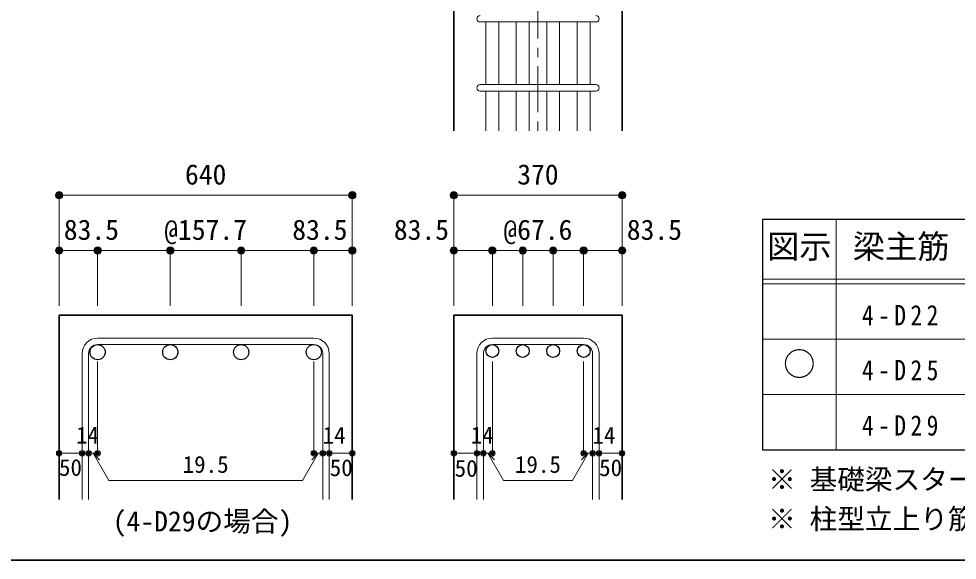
# Model space of a CAD drawing. Units: millimetres at full size, sheet at 1:20; details may follow other scales. Extents: x -3982 to 3969, y -2797 to 2801.
# Drawn here: x -648 to 1388, y 2 to 1177 of the extents above; entities that cross this region are included whole.
import ezdxf
from ezdxf.enums import TextEntityAlignment as Align

# ---------------------------------------------------------------- set-up
doc = ezdxf.new("R2010")
doc.units = ezdxf.units.MM
doc.header["$LTSCALE"] = 20
doc.header["$PDMODE"] = 32
doc.header["$PDSIZE"] = 12
doc.linetypes.add('CHAIN1', pattern=[8, 5, -1, 1, -1])
for name, color, linetype, lineweight in [('6-1_躯体線', 2, 'Continuous', 35), ('6-5_梁主筋', 7, 'Continuous', 18), ('6-6_S.T.P.', 7, 'Continuous', 18), ('6-7_文字', 7, 'Continuous', 18), ('6-D_寸法', 4, 'Continuous', 9), ('6-E_枠', 7, 'Continuous', 18), ('F-0_枠', 6, 'Continuous', 40)]:
    doc.layers.add(name, color=color, linetype=linetype, lineweight=lineweight)
doc.styles.add('ＭＳ ゴシック', font='')
doc.styles.get('ＭＳ ゴシック').set_extended_font_data('MS Gothic')

msp = doc.modelspace()

# ---------------------------------------------------------------- linework, layer by layer
at = {"layer": '6-1_躯体線'}
for p, q in [((660.79, 934.12), (660.79, 1334.12)), ((-560.46, 534.12), (-560.46, 134.12)), ((-560.46, 534.12), (75.54, 534.12)), ((75.54, 534.12), (75.54, 134.12)), ((295.79, 534.12), (295.79, 134.12)), ((295.79, 534.12), (660.79, 534.12)), ((660.79, 534.12), (660.79, 134.12))]:
    msp.add_line(p, q, dxfattribs=at)
msp.add_lwpolyline([(295.79, 934.12), (295.79, 1334.12), (128.29, 1334.12)], dxfattribs=at)
at = {"layer": '6-5_梁主筋'}
for p, q in [((365.29, 1170.12), (365.29, 1034.12)), ((393.29, 1170.12), (393.29, 1034.12)), ((431.29, 1170.12), (431.29, 1034.12)), ((459.29, 1170.12), (459.29, 1034.12)), ((497.29, 1170.12), (497.29, 1034.12)), ((525.29, 1170.12), (525.29, 1034.12)), ((563.29, 1170.12), (563.29, 1034.12)), ((591.29, 1170.12), (591.29, 1034.12)), ((365.29, 1020.12), (365.29, 934.12)), ((393.29, 1020.12), (393.29, 934.12)), ((431.29, 1020.12), (431.29, 934.12)), ((459.29, 1020.12), (459.29, 934.12)), ((497.29, 1020.12), (497.29, 934.12)), ((525.29, 1020.12), (525.29, 934.12)), ((563.29, 1020.12), (563.29, 934.12)), ((591.29, 1020.12), (591.29, 934.12))]:
    msp.add_line(p, q, dxfattribs=at)
at = {"layer": '6-5_梁主筋', "color": 3, "lineweight": 25}
for centre, radius in [((-476.96, 453.62), 16.5), ((-319.3, 453.62), 16.5), ((-165.63, 453.62), 16.5), ((-7.96, 453.62), 16.5), ((379.29, 456.12), 14), ((445.29, 456.12), 14), ((511.29, 456.12), 14), ((577.29, 456.12), 14)]:
    msp.add_circle(centre, radius, dxfattribs=at)
at = {"layer": '6-6_S.T.P.'}
for p, q in [((352.79, 1170.12), (603.79, 1170.12)), ((352.79, 1034.12), (603.79, 1034.12)), ((352.79, 1020.12), (603.79, 1020.12)), ((-7.96, 484.12), (-476.96, 484.12)), ((-7.96, 470.12), (-476.96, 470.12)), ((577.29, 484.12), (379.29, 484.12)), ((577.29, 470.12), (379.29, 470.12)), ((-510.46, 450.62), (-510.46, 134.12)), ((-496.46, 450.62), (-496.46, 134.12)), ((11.54, 450.62), (11.54, 134.12)), ((25.54, 450.62), (25.54, 134.12)), ((345.79, 450.62), (345.79, 134.12)), ((359.79, 450.62), (359.79, 134.12)), ((596.79, 450.62), (596.79, 134.12)), ((610.79, 450.62), (610.79, 134.12))]:
    msp.add_line(p, q, dxfattribs=at)
for centre, radius, start, end in [((352.79, 1177.12), 7, 90, 270), ((603.79, 1177.12), 7, 270, 90), ((352.79, 1027.12), 7, 90, 270), ((603.79, 1027.12), 7, 270, 90), ((-476.96, 450.62), 33.5, 90, 180), ((-476.96, 450.62), 19.5, 90, 180), ((-7.96, 450.62), 33.5, 0, 90), ((-7.96, 450.62), 19.5, 0, 90), ((379.29, 450.62), 33.5, 90, 180), ((379.29, 450.62), 19.5, 90, 180), ((577.29, 450.62), 33.5, 0, 90), ((577.29, 450.62), 19.5, 0, 90)]:
    msp.add_arc(centre, radius, start, end, dxfattribs=at)
at = {"layer": '6-D_寸法', "linetype": 'CHAIN1'}
msp.add_line((478.29, 2034.12), (478.29, 934.12), dxfattribs=at)
at = {"layer": '6-D_寸法'}
for p, q in [((-560.46, 794.12), (-560.46, 674.12)), ((-560.46, 794.12), (75.54, 794.12)), ((75.54, 794.12), (75.54, 674.12)), ((295.79, 794.12), (660.79, 794.12)), ((660.79, 794.12), (660.79, 674.12)), ((-560.46, 674.12), (-560.46, 554.12)), ((-476.96, 674.12), (-476.96, 554.12)), ((-319.3, 674.12), (-319.3, 554.12)), ((-319.3, 674.12), (-165.63, 674.12)), ((-165.63, 674.12), (-165.63, 554.12)), ((-165.63, 674.12), (-7.96, 674.12)), ((-7.96, 674.12), (-7.96, 554.12)), ((-7.96, 674.12), (75.54, 674.12)), ((75.54, 674.12), (75.54, 554.12)), ((295.79, 674.12), (295.79, 554.12)), ((379.29, 674.12), (379.29, 554.12)), ((445.29, 674.12), (445.29, 554.12)), ((511.29, 674.12), (511.29, 554.12)), ((577.29, 674.12), (577.29, 554.12)), ((577.29, 674.12), (660.79, 674.12)), ((660.79, 674.12), (660.79, 554.12)), ((-476.96, 234.12), (-476.96, 433.45)), ((-7.96, 234.12), (-7.96, 433.45)), ((379.29, 234.12), (379.29, 433.45)), ((577.29, 234.12), (577.29, 433.45)), ((-560.46, 234.12), (-510.46, 234.12)), ((-510.46, 234.12), (-476.96, 234.12)), ((-486.71, 234.12), (-472.57, 219.98)), ((-486.71, 234.12), (-452.49, 174.85)), ((1.79, 234.12), (-32.44, 174.85)), ((1.79, 234.12), (-12.36, 219.98)), ((-7.96, 234.12), (75.54, 234.12)), ((11.54, 234.12), (25.54, 234.12)), ((295.79, 234.12), (345.79, 234.12)), ((345.79, 234.12), (379.29, 234.12)), ((369.54, 234.12), (383.68, 219.98)), ((369.54, 234.12), (403.76, 174.85)), ((587.04, 234.12), (552.82, 174.85)), ((587.04, 234.12), (572.9, 219.98)), ((577.29, 234.12), (660.79, 234.12)), ((596.79, 234.12), (610.79, 234.12)), ((-452.49, 174.85), (-32.44, 174.85)), ((403.76, 174.85), (552.82, 174.85))]:
    msp.add_line(p, q, dxfattribs=at)
for points in [[(295.79, 794.12), (295.79, 674.12), (379.29, 674.12)], [(-560.46, 674.12), (-476.96, 674.12), (-319.3, 674.12)], [(379.29, 674.12), (445.29, 674.12), (511.29, 674.12), (577.29, 674.12)]]:
    msp.add_lwpolyline(points, dxfattribs=at)
for centre, radius in [((-560.46, 794.12), 8), ((-560.46, 794.12), 7.2), ((-560.46, 794.12), 6.4), ((-560.46, 794.12), 5.6), ((-560.46, 794.12), 4.8), ((-560.46, 794.12), 4), ((-560.46, 794.12), 3.2), ((-560.46, 794.12), 2.4), ((-560.46, 794.12), 1.6), ((-560.46, 794.12), 0.8), ((75.54, 794.12), 8), ((75.54, 794.12), 7.2), ((75.54, 794.12), 6.4), ((75.54, 794.12), 5.6), ((75.54, 794.12), 4.8), ((75.54, 794.12), 4), ((75.54, 794.12), 3.2), ((75.54, 794.12), 2.4), ((75.54, 794.12), 1.6), ((75.54, 794.12), 0.8), ((295.79, 794.12), 8), ((295.79, 794.12), 7.2), ((295.79, 794.12), 6.4), ((295.79, 794.12), 5.6), ((295.79, 794.12), 4.8), ((295.79, 794.12), 4), ((295.79, 794.12), 3.2), ((295.79, 794.12), 2.4), ((295.79, 794.12), 1.6), ((295.79, 794.12), 0.8), ((660.79, 794.12), 8), ((660.79, 794.12), 7.2), ((660.79, 794.12), 6.4), ((660.79, 794.12), 5.6), ((660.79, 794.12), 4.8), ((660.79, 794.12), 4), ((660.79, 794.12), 3.2), ((660.79, 794.12), 2.4), ((660.79, 794.12), 1.6), ((660.79, 794.12), 0.8), ((-560.46, 674.12), 8), ((-560.46, 674.12), 7.2), ((-560.46, 674.12), 6.4), ((-560.46, 674.12), 5.6), ((-560.46, 674.12), 4.8), ((-560.46, 674.12), 4), ((-560.46, 674.12), 3.2), ((-560.46, 674.12), 2.4), ((-560.46, 674.12), 1.6), ((-560.46, 674.12), 0.8), ((-476.96, 674.12), 8), ((-476.96, 674.12), 7.2), ((-476.96, 674.12), 6.4), ((-476.96, 674.12), 5.6), ((-476.96, 674.12), 4.8), ((-476.96, 674.12), 4), ((-476.96, 674.12), 3.2), ((-476.96, 674.12), 2.4), ((-476.96, 674.12), 1.6), ((-476.96, 674.12), 0.8), ((-319.3, 674.12), 8), ((-319.3, 674.12), 7.2), ((-319.3, 674.12), 6.4), ((-319.3, 674.12), 5.6), ((-319.3, 674.12), 4.8), ((-319.3, 674.12), 4), ((-319.3, 674.12), 3.2), ((-319.3, 674.12), 2.4), ((-319.3, 674.12), 1.6), ((-319.3, 674.12), 0.8), ((-165.63, 674.12), 8), ((-165.63, 674.12), 7.2), ((-165.63, 674.12), 6.4), ((-165.63, 674.12), 5.6), ((-165.63, 674.12), 4.8), ((-165.63, 674.12), 4), ((-165.63, 674.12), 3.2), ((-165.63, 674.12), 2.4), ((-165.63, 674.12), 1.6), ((-165.63, 674.12), 0.8), ((-7.96, 674.12), 8), ((-7.96, 674.12), 7.2), ((-7.96, 674.12), 6.4), ((-7.96, 674.12), 5.6), ((-7.96, 674.12), 4.8), ((-7.96, 674.12), 4), ((-7.96, 674.12), 3.2), ((-7.96, 674.12), 2.4), ((-7.96, 674.12), 1.6), ((-7.96, 674.12), 0.8), ((75.54, 674.12), 8), ((75.54, 674.12), 7.2), ((75.54, 674.12), 6.4), ((75.54, 674.12), 5.6), ((75.54, 674.12), 4.8), ((75.54, 674.12), 4), ((75.54, 674.12), 3.2), ((75.54, 674.12), 2.4), ((75.54, 674.12), 1.6), ((75.54, 674.12), 0.8), ((295.79, 674.12), 8), ((295.79, 674.12), 7.2), ((295.79, 674.12), 6.4), ((295.79, 674.12), 5.6), ((295.79, 674.12), 4.8), ((295.79, 674.12), 4), ((295.79, 674.12), 3.2), ((295.79, 674.12), 2.4), ((295.79, 674.12), 1.6), ((295.79, 674.12), 0.8), ((379.29, 674.12), 8), ((379.29, 674.12), 7.2), ((379.29, 674.12), 6.4), ((379.29, 674.12), 5.6), ((379.29, 674.12), 4.8), ((379.29, 674.12), 4), ((379.29, 674.12), 3.2), ((379.29, 674.12), 2.4), ((379.29, 674.12), 1.6), ((379.29, 674.12), 0.8), ((445.29, 674.12), 8), ((445.29, 674.12), 7.2), ((445.29, 674.12), 6.4), ((445.29, 674.12), 5.6), ((445.29, 674.12), 4.8), ((445.29, 674.12), 4), ((445.29, 674.12), 3.2), ((445.29, 674.12), 2.4), ((445.29, 674.12), 1.6), ((445.29, 674.12), 0.8), ((511.29, 674.12), 8), ((511.29, 674.12), 7.2), ((511.29, 674.12), 6.4), ((511.29, 674.12), 5.6), ((511.29, 674.12), 4.8), ((511.29, 674.12), 4), ((511.29, 674.12), 3.2), ((511.29, 674.12), 2.4), ((511.29, 674.12), 1.6), ((511.29, 674.12), 0.8), ((577.29, 674.12), 8), ((577.29, 674.12), 7.2), ((577.29, 674.12), 6.4), ((577.29, 674.12), 5.6), ((577.29, 674.12), 4.8), ((577.29, 674.12), 4), ((577.29, 674.12), 3.2), ((577.29, 674.12), 2.4), ((577.29, 674.12), 1.6), ((577.29, 674.12), 0.8), ((660.79, 674.12), 8), ((660.79, 674.12), 7.2), ((660.79, 674.12), 6.4), ((660.79, 674.12), 5.6), ((660.79, 674.12), 4.8), ((660.79, 674.12), 4), ((660.79, 674.12), 3.2), ((660.79, 674.12), 2.4), ((660.79, 674.12), 1.6), ((660.79, 674.12), 0.8), ((-560.46, 234.12), 4), ((-560.46, 234.12), 3.6), ((-560.46, 234.12), 3.2), ((-560.46, 234.12), 2.8), ((-560.46, 234.12), 2.4), ((-560.46, 234.12), 2), ((-560.46, 234.12), 1.6), ((-560.46, 234.12), 1.2), ((-560.46, 234.12), 0.8), ((-560.46, 234.12), 0.4), ((-510.46, 234.12), 4), ((-510.46, 234.12), 3.6), ((-510.46, 234.12), 3.2), ((-510.46, 234.12), 2.8), ((-510.46, 234.12), 2.4), ((-510.46, 234.12), 2), ((-510.46, 234.12), 1.6), ((-510.46, 234.12), 1.2), ((-510.46, 234.12), 0.8), ((-510.46, 234.12), 0.4), ((-496.46, 234.12), 4), ((-496.46, 234.12), 3.6), ((-496.46, 234.12), 3.2), ((-496.46, 234.12), 2.8), ((-496.46, 234.12), 2.4), ((-496.46, 234.12), 2), ((-496.46, 234.12), 1.6), ((-496.46, 234.12), 1.2), ((-496.46, 234.12), 0.8), ((-496.46, 234.12), 0.4), ((-476.96, 234.12), 4), ((-476.96, 234.12), 3.6), ((-476.96, 234.12), 3.2), ((-476.96, 234.12), 2.8), ((-476.96, 234.12), 2.4), ((-476.96, 234.12), 2), ((-476.96, 234.12), 1.6), ((-476.96, 234.12), 1.2), ((-476.96, 234.12), 0.8), ((-476.96, 234.12), 0.4), ((-7.96, 234.12), 4), ((-7.96, 234.12), 3.6), ((-7.96, 234.12), 3.2), ((-7.96, 234.12), 2.8), ((-7.96, 234.12), 2.4), ((-7.96, 234.12), 2), ((-7.96, 234.12), 1.6), ((-7.96, 234.12), 1.2), ((-7.96, 234.12), 0.8), ((-7.96, 234.12), 0.4), ((11.54, 234.12), 4), ((11.54, 234.12), 3.6), ((11.54, 234.12), 3.2), ((11.54, 234.12), 2.8), ((11.54, 234.12), 2.4), ((11.54, 234.12), 2), ((11.54, 234.12), 1.6), ((11.54, 234.12), 1.2), ((11.54, 234.12), 0.8), ((11.54, 234.12), 0.4), ((25.54, 234.12), 4), ((25.54, 234.12), 3.6), ((25.54, 234.12), 3.2), ((25.54, 234.12), 2.8), ((25.54, 234.12), 2.4), ((25.54, 234.12), 2), ((25.54, 234.12), 1.6), ((25.54, 234.12), 1.2), ((25.54, 234.12), 0.8), ((25.54, 234.12), 0.4), ((75.54, 234.12), 4), ((75.54, 234.12), 3.6), ((75.54, 234.12), 3.2), ((75.54, 234.12), 2.8), ((75.54, 234.12), 2.4), ((75.54, 234.12), 2), ((75.54, 234.12), 1.6), ((75.54, 234.12), 1.2), ((75.54, 234.12), 0.8), ((75.54, 234.12), 0.4), ((295.79, 234.12), 4), ((295.79, 234.12), 3.6), ((295.79, 234.12), 3.2), ((295.79, 234.12), 2.8), ((295.79, 234.12), 2.4), ((295.79, 234.12), 2), ((295.79, 234.12), 1.6), ((295.79, 234.12), 1.2), ((295.79, 234.12), 0.8), ((295.79, 234.12), 0.4), ((345.79, 234.12), 4), ((345.79, 234.12), 3.6), ((345.79, 234.12), 3.2), ((345.79, 234.12), 2.8), ((345.79, 234.12), 2.4), ((345.79, 234.12), 2), ((345.79, 234.12), 1.6), ((345.79, 234.12), 1.2), ((345.79, 234.12), 0.8), ((345.79, 234.12), 0.4), ((359.79, 234.12), 4), ((359.79, 234.12), 3.6), ((359.79, 234.12), 3.2), ((359.79, 234.12), 2.8), ((359.79, 234.12), 2.4), ((359.79, 234.12), 2), ((359.79, 234.12), 1.6), ((359.79, 234.12), 1.2), ((359.79, 234.12), 0.8), ((359.79, 234.12), 0.4), ((379.29, 234.12), 4), ((379.29, 234.12), 3.6), ((379.29, 234.12), 3.2), ((379.29, 234.12), 2.8), ((379.29, 234.12), 2.4), ((379.29, 234.12), 2), ((379.29, 234.12), 1.6), ((379.29, 234.12), 1.2), ((379.29, 234.12), 0.8), ((379.29, 234.12), 0.4), ((577.29, 234.12), 4), ((577.29, 234.12), 3.6), ((577.29, 234.12), 3.2), ((577.29, 234.12), 2.8), ((577.29, 234.12), 2.4), ((577.29, 234.12), 2), ((577.29, 234.12), 1.6), ((577.29, 234.12), 1.2), ((577.29, 234.12), 0.8), ((577.29, 234.12), 0.4), ((596.79, 234.12), 4), ((596.79, 234.12), 3.6), ((596.79, 234.12), 3.2), ((596.79, 234.12), 2.8), ((596.79, 234.12), 2.4), ((596.79, 234.12), 2), ((596.79, 234.12), 1.6), ((596.79, 234.12), 1.2), ((596.79, 234.12), 0.8), ((596.79, 234.12), 0.4), ((610.79, 234.12), 4), ((610.79, 234.12), 3.6), ((610.79, 234.12), 3.2), ((610.79, 234.12), 2.8), ((610.79, 234.12), 2.4), ((610.79, 234.12), 2), ((610.79, 234.12), 1.6), ((610.79, 234.12), 1.2), ((610.79, 234.12), 0.8), ((610.79, 234.12), 0.4), ((660.79, 234.12), 4), ((660.79, 234.12), 3.6), ((660.79, 234.12), 3.2), ((660.79, 234.12), 2.8), ((660.79, 234.12), 2.4), ((660.79, 234.12), 2), ((660.79, 234.12), 1.6), ((660.79, 234.12), 1.2), ((660.79, 234.12), 0.8), ((660.79, 234.12), 0.4)]:
    msp.add_circle(centre, radius, dxfattribs=at)
at = {"layer": '6-D_寸法', "color": 7}
for p in [(-560.46, 794.12), (75.54, 794.12), (295.79, 794.12), (660.79, 794.12), (-560.46, 674.12), (-476.96, 674.12), (-319.3, 674.12), (-165.63, 674.12), (-7.96, 674.12), (75.54, 674.12), (295.79, 674.12), (379.29, 674.12), (445.29, 674.12), (511.29, 674.12), (577.29, 674.12), (660.79, 674.12), (-560.46, 234.12), (-510.46, 234.12), (-496.46, 234.12), (-476.96, 234.12), (-7.96, 234.12), (11.54, 234.12), (25.54, 234.12), (75.54, 234.12), (295.79, 234.12), (345.79, 234.12), (359.79, 234.12), (379.29, 234.12), (577.29, 234.12), (596.79, 234.12), (610.79, 234.12), (660.79, 234.12)]:
    msp.add_point(p, dxfattribs=at)
at = {"layer": '6-E_枠', "color": 3, "lineweight": 25}
for p, q in [((965.14, 741.85), (965.14, 241.85)), ((965.14, 741.85), (2406.83, 741.85)), ((965.14, 241.85), (2406.83, 241.85))]:
    msp.add_line(p, q, dxfattribs=at)
at = {"layer": '6-E_枠'}
for p, q in [((1125.14, 741.85), (1125.14, 241.85)), ((965.14, 611.85), (2406.83, 611.85)), ((965.14, 601.85), (2406.83, 601.85)), ((965.14, 481.85), (2406.83, 481.85)), ((965.14, 361.85), (2406.83, 361.85))]:
    msp.add_line(p, q, dxfattribs=at)
at = {"layer": 'F-0_枠', "color": 2, "lineweight": 35}
msp.add_line((2482.4, 1.97), (-3981.92, 1.97), dxfattribs=at)

# ---------------------------------------------------------------- texts
at = {"layer": '6-5_梁主筋', "style": 'ＭＳ ゴシック'}
msp.add_text('(4-D29の場合)', height=43.99, dxfattribs=at).set_placement((-444.07, 51.33), align=Align.BOTTOM_LEFT)
at = {"layer": '6-7_文字', "color": 2, "style": 'ＭＳ ゴシック'}
for s, p in [('図示', (975.14, 641.85)), ('梁主筋', (1160.98, 641.85)), ('○', (1010.14, 386.85))]:
    msp.add_text(s, height=51.32, dxfattribs=at).set_placement(p, align=Align.BOTTOM_LEFT)
at = {"layer": '6-7_文字', "style": 'ＭＳ ゴシック'}
for s, p in [('※ 基礎梁スターラップ     D13 @300', (977.51, 142.13)), ('※ 柱型立上り筋●は引張側領域時', (977.51, 56.45))]:
    msp.add_text(s, height=43.99, dxfattribs=at).set_placement(p, align=Align.BOTTOM_LEFT)
at = {"layer": '6-7_文字', "char_height": 43.99, "attachment_point": 7, "style": 'ＭＳ ゴシック'}
for s, insert in [('\\T1.38;\\W0.85;4-D22', (1180.98, 511.85)), ('\\T1.38;\\W0.85;4-D25', (1180.98, 391.85)), ('\\T1.38;\\W0.85;4-D29', (1180.98, 271.85))]:
    msp.add_mtext(s, dxfattribs=dict(at, insert=insert))
at = {"layer": '6-D_寸法', "style": 'ＭＳ ゴシック'}
for s, height, p in [('640', 43.99, (-287.46, 804.12)), ('370', 43.99, (433.29, 804.12)), ('83.5', 43.99, (-550.28, 684.12)), ('@157.7', 43.99, (-332.46, 684.12)), ('83.5', 43.99, (-54.65, 684.12)), ('83.5', 43.99, (165.61, 684.12)), ('@67.6', 43.99, (403.29, 684.12)), ('83.5', 43.99, (670.97, 684.12)), ('14', 36.66, (-523.78, 244.2)), ('14', 36.66, (11.15, 244.12)), ('14', 36.66, (332.48, 244.2)), ('14', 36.66, (596.4, 244.12)), ('19.5', 36.66, (-292.46, 180.65)), ('19.5', 36.66, (428.29, 180.65)), ('50', 36.66, (-560.78, 173.95)), ('50', 36.66, (26.55, 173.53)), ('50', 36.66, (297.52, 172.16)), ('50', 36.66, (610.91, 173.53))]:
    msp.add_text(s, height=height, dxfattribs=at).set_placement(p, align=Align.BOTTOM_LEFT)

doc.saveas('drawing.dxf')
